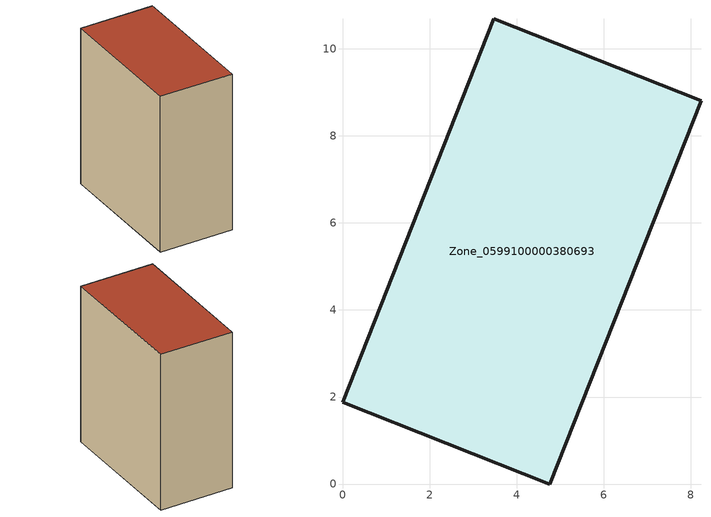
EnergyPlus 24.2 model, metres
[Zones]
Zone_0599100000380693
 floor ground (C_G): 8.24,8.81 4.77,0 0,1.88 3.48,10.69 z3.92
 wall outside (C_F): 4.77,0 8.24,8.81 3.48,10.69 0,1.88 4.77,0 z3.92:15.07
 roof outside (C_R): 3.48,10.69 0,1.88 4.77,0 8.24,8.81 z15.07
[BUILDING]
Pand.0599100000380693: North Axis=0; Terrain=City; Loads Convergence Tolerance Value=0.04; Temperature Convergence Tolerance Value=0.4; Solar Distribution=FullExterior; Maximum Number of Warmup Days=25; Minimum Number of Warmup Days=1
[Site:Location]
Rotterdam.The.Hague.AP_ZH_NLD Design_Conditions: Latitude=51.96; Longitude=4.45; Time Zone=1; Elevation=-4.5
[SITE:GROUNDTEMPERATURE:BUILDINGSURFACE]
18, 18, 18, 18, 18, 18, 18, 18, 18, 18, 18, 18
[MATERIAL] Thermal Absorptance=0.9; Solar Absorptance=0.7; Visible Absorptance=0.7
Name | Roughness | Thickness | Conductivity | Density | Specific Heat
G.TC.1992-2005 | MediumSmooth | 0.15 | 0.06 | 540 | 1210
F.TC.1992-2005 | Rough | 0.3 | 0.12 | 1920 | 840
R.TC.1992-2005 | MediumRough | 0.2 | 0.08 | 1500 | 1000
[CONSTRUCTION]
C_G: G.TC.1992-2005
C_F: F.TC.1992-2005
C_R: R.TC.1992-2005
[ZONE]
Zone_0599100000380693: Type=1; Multiplier=1; Ceiling Height=Autocalculate; Volume=Autocalculate; Floor Area=autocalculate; Part of Total Floor Area=Yes
[ZONEINFILTRATION:DESIGNFLOWRATE]
Infil_Zone_0599100000380693: Zone or ZoneList or Space or SpaceList=Zone_0599100000380693; Schedule=AlwaysOn; Design Flow Rate Calculation Method=Flow/Area; Flow Rate per Floor Area=0.0015; Constant Term Coefficient=1; Temperature Term Coefficient=0; Velocity Term Coefficient=0; Velocity Squared Term Coefficient=0
[HVACTEMPLATE:ZONE:IDEALLOADSAIRSYSTEM]
Zone_0599100000380693: Maximum Heating Supply Air Temperature=50; Minimum Cooling Supply Air Temperature=13; Maximum Heating Supply Air Humidity Ratio=0.0156; Minimum Cooling Supply Air Humidity Ratio=0.0077; Heating Limit=NoLimit; Cooling Limit=NoLimit; Dehumidification Control Type=ConstantSensibleHeatRatio; Cooling Sensible Heat Ratio=0.7; Dehumidification Setpoint=60; Humidification Control Type=None; Humidification Setpoint=30; Outdoor Air Method=None; Outdoor Air Flow Rate per Person=0.00944; Outdoor Air Flow Rate per Zone Floor Area=0; Outdoor Air Flow Rate per Zone=0; Demand Controlled Ventilation Type=None; Outdoor Air Economizer Type=NoEconomizer; Heat Recovery Type=None; Sensible Heat Recovery Effectiveness=0.7; Latent Heat Recovery Effectiveness=0.65
[ZONECONTROL:THERMOSTAT]
ThermostatControl_Zone_0599100000380693: Zone or ZoneList=Zone_0599100000380693; Control Type Schedule=DualSetpointControlType; Control 1=Thermostat_Zone_0599100000380693; Temperature Difference Between Cutout And Setpoint=0
[THERMOSTATSETPOINT:DUALSETPOINT]
Thermostat_Zone_0599100000380693: Heating Setpoint Temperature Schedule=HeatingSetpoint_Zone_0599100000380693; Cooling Setpoint Temperature Schedule=CoolingSetpoint_Zone_0599100000380693
[SCHEDULE:COMPACT]
HeatingSetpoint_Zone_0599100000380693: Through: 12/31, For: AllDays, Until: 24:00, 21
CoolingSetpoint_Zone_0599100000380693: Through: 12/31, For: AllDays, Until: 24:00, 24
DualSetpointControlType: Through: 12/31, For: AllDays, Until: 24:00, 4
AlwaysOn: Through: 12/31, For: AllDays, Until: 24:00, 1
